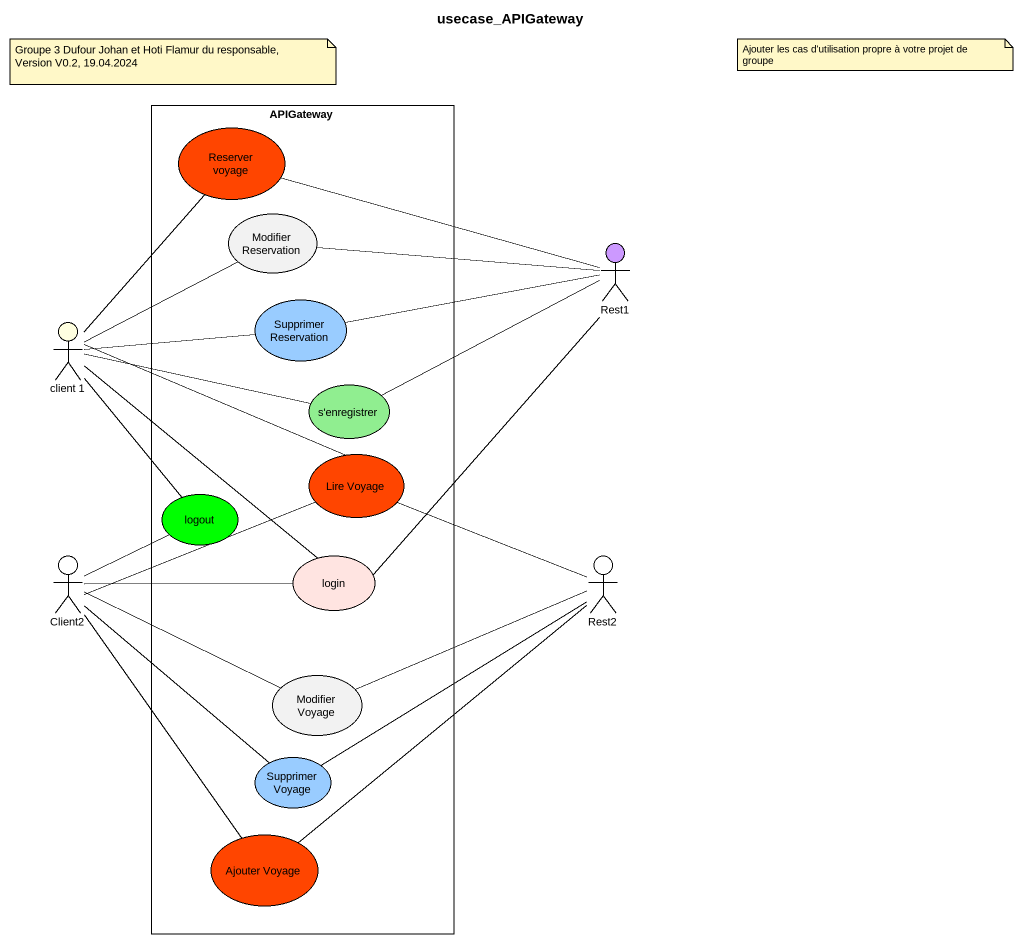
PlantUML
@startuml
title usecase_APIGateway
rectangle APIGateway {
  usecase "Reserver voyage" as Reserver_voyage #FF4500
  usecase "Modifier Reservation" as Modifier_Reservation
  usecase "Supprimer Reservation" as Supprimer_Reservation #99CCFF
  usecase "s'enregistrer" as s_enregistrer #90EE90
  usecase "Lire Voyage" as Lire_Voyage #FF4500
  usecase logout #00FF00
  usecase login #FFE4E1
  usecase "Modifier Voyage" as Modifier_Voyage
  usecase "Supprimer Voyage" as Supprimer_Voyage #99CCFF
  usecase "Ajouter Voyage" as Ajouter_Voyage #FF4500
}
actor Rest1 #CC99FF
actor "client 1" as client_1 #FFFFE0
actor Client2
actor Rest2
Reserver_voyage -right- Rest1
Modifier_Reservation -right- Rest1
Rest1 -- login
client_1 -up- Reserver_voyage
client_1 -up- Modifier_Reservation
client_1 -right- Supprimer_Reservation
client_1 -right- s_enregistrer
client_1 -- logout
client_1 -- login
Supprimer_Reservation -right- Rest1
s_enregistrer -right- Rest1
Lire_Voyage -left- client_1
Lire_Voyage -left- Client2
Lire_Voyage -right- Rest2
Client2 -up- logout
Client2 -right- login
Client2 -right- Modifier_Voyage
Client2 -- Supprimer_Voyage
Client2 -- Ajouter_Voyage
Modifier_Voyage -right- Rest2
Supprimer_Voyage -right- Rest2
Ajouter_Voyage -up- Rest2
note as N1
  Groupe 3 Dufour Johan et Hoti Flamur du responsable, Version V0.2, 19.04.2024
end note
note as N2
  Ajouter les cas d'utilisation propre à votre projet de groupe
end note
@enduml
